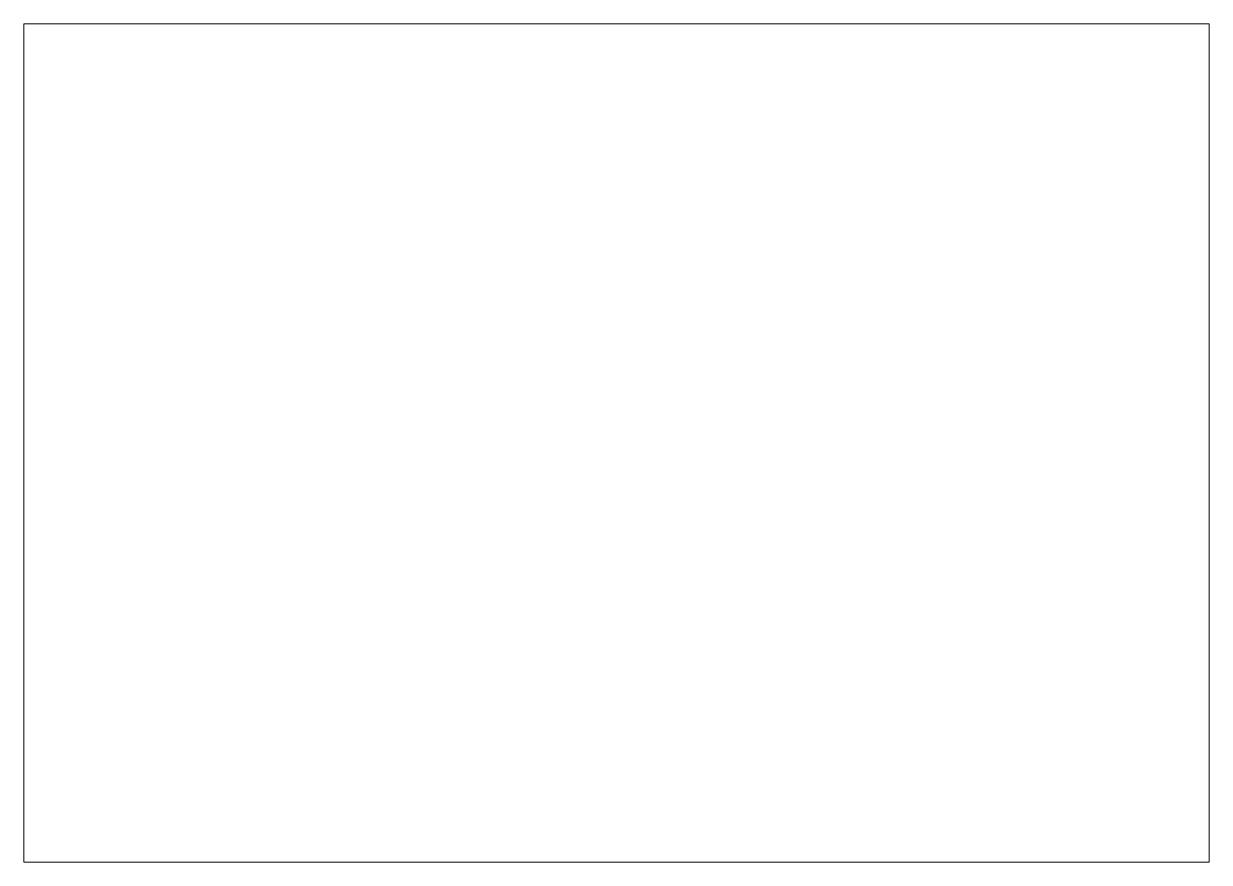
# Paper-space layout 'HDM_5' of a CAD drawing. Header units: millimetres. Extents: x 0 to 420, y 0 to 297.
# The model-space entities are those that its viewports show. They can reach past a viewport. Long polylines and large blocks are cut down to what shows.
import ezdxf

# ---------------------------------------------------------------- set-up
doc = ezdxf.new("R2010")
doc.units = ezdxf.units.MM
doc.layers.add('0-图框图名', color=2, linetype='Continuous')
doc.layers.add('AA_填充算量层', color=7, linetype='Continuous')

msp = doc.modelspace()

# ---------------------------------------------------------------- hatches: boundary and pattern name
at = {"layer": 'AA_填充算量层', "true_color": 0xffd700}
h = msp.add_hatch(dxfattribs=at)
h.set_pattern_fill('ANSI31', color=40, scale=0.8)
h.paths.add_polyline_path([(282.285, -2021.925), (282.2546, -2021.7731), (283.5804, -2021.7356), (283.6183, -2021.925)])

psp = doc.layouts.new('HDM_5')

# ---------------------------------------------------------------- viewports
at = {"layer": '0-图框图名'}
psp.add_viewport(center=(210, 148.5), size=(420, 297), view_center_point=(210, -1930.5), view_height=297, dxfattribs=at)

doc.saveas('drawing.dxf')
